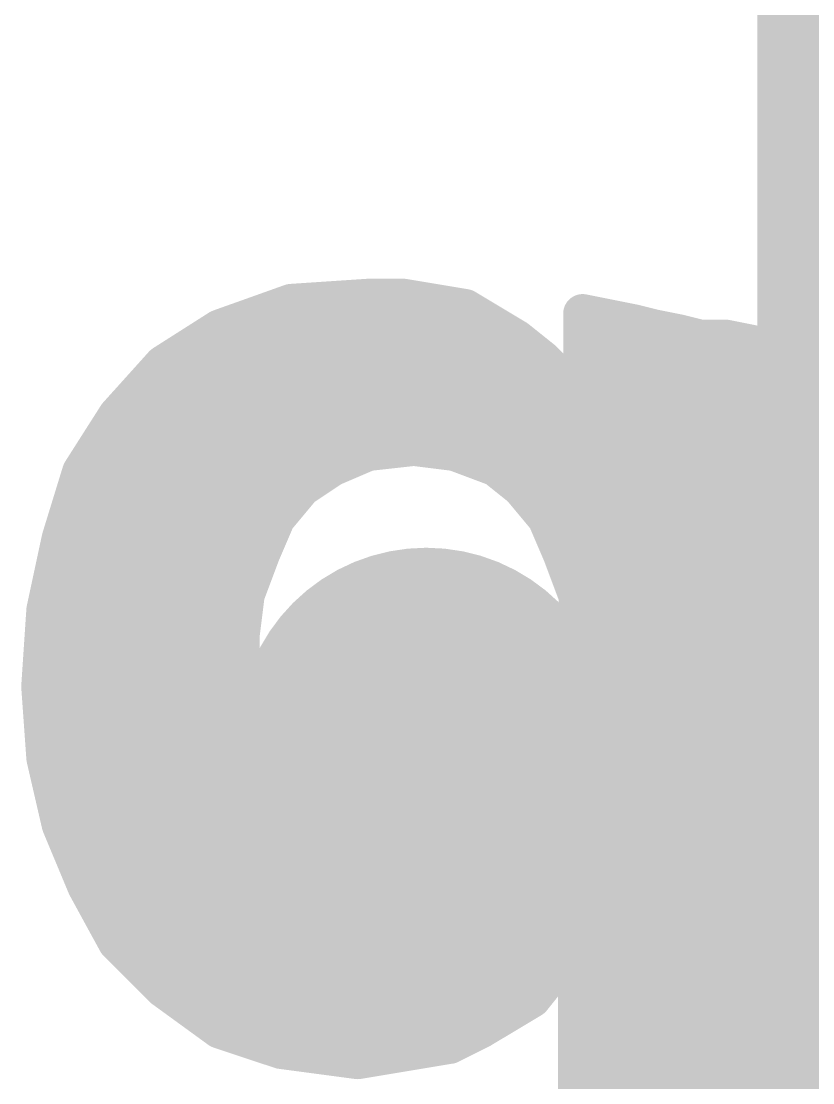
# Model space of a CAD drawing. Extents: x -0.2 to 20.5, y -0.3 to 32.1.
# Drawn here: x 15.845 to 17.393, y 18.244 to 20.322 of the extents above; entities that cross this region are included whole.
import ezdxf

# ---------------------------------------------------------------- set-up
doc = ezdxf.new("R2010")
doc.units = 0
for name, color, linetype in [('1', 12, 'CONTINUOUS'), ('18', 110, 'CONTINUOUS'), ('22', 40, 'CONTINUOUS')]:
    doc.layers.add(name, color=color, linetype=linetype)

# ---------------------------------------------------------------- blocks, each defined once
blk = doc.blocks.new('RECT')
blk.add_solid([(-0.5, -0.5), (0.5, -0.5), (-0.5, 0.5), (0.5, 0.5)])
blk = doc.blocks.new('ROUNDV')
at = {"const_width": 0.5}
blk.add_lwpolyline([(0, -0.25, 1), (0, 0.25, 1), (0, -0.25)], format="xyb", dxfattribs=at)

msp = doc.modelspace()

# ---------------------------------------------------------------- linework, layer by layer
at = {"layer": '22', "const_width": 0.0762}
for points in [[(16.523, 19.7795), (16.373, 19.7695)], [(16.593, 19.7795), (16.523, 19.7795)], [(16.653, 19.7695), (16.593, 19.7795)], [(16.373, 19.7695), (16.233, 19.7195)], [(16.713, 19.7595), (16.653, 19.7695)], [(16.763, 19.7295), (16.713, 19.7595)], [(16.993, 19.7395), (16.943, 19.7495)], [(16.943, 19.7495), (16.943, 19.5695)], [(17.043, 19.7295), (16.993, 19.7395)], [(16.233, 19.7195), (16.123, 19.6495)], [(16.2788, 19.7358), (16.7525, 19.7358)], [(16.813, 19.6995), (16.763, 19.7295)], [(16.943, 19.7358), (17.0114, 19.7358)], [(17.083, 19.7195), (17.043, 19.7295)], [(17.133, 19.7095), (17.083, 19.7195)], [(16.863, 19.6595), (16.813, 19.6995)], [(17.173, 19.6995), (17.133, 19.7095)], [(17.223, 19.6995), (17.173, 19.6995)], [(17.273, 19.6895), (17.223, 19.6995)], [(17.313, 19.6795), (17.273, 19.6895)], [(17.313, 17.8295), (17.313, 19.6795)], [(16.139, 19.6596), (16.8629, 19.6596)], [(16.903, 19.6195), (16.863, 19.6595)], [(16.943, 19.6596), (17.313, 19.6596)], [(16.123, 19.6495), (16.033, 19.5495)], [(16.943, 19.5695), (16.903, 19.6195)], [(16.0636, 19.5834), (16.9319, 19.5834)], [(16.943, 19.5834), (17.313, 19.5834)], [(16.033, 19.5495), (15.963, 19.4395)], [(16.0061, 19.5072), (17.313, 19.5072)], [(16.523, 19.4795), (16.613, 19.4895)], [(16.613, 19.4895), (16.693, 19.4795)], [(16.453, 19.4495), (16.523, 19.4795)], [(16.693, 19.4795), (16.773, 19.4495)], [(16.393, 19.4095), (16.453, 19.4495)], [(16.773, 19.4495), (16.823, 19.4095)], [(15.963, 19.4395), (15.923, 19.3095)], [(15.9604, 19.431), (16.4253, 19.431)], [(16.7961, 19.431), (17.313, 19.431)], [(16.343, 19.3495), (16.393, 19.4095)], [(16.823, 19.4095), (16.873, 19.3495)], [(15.937, 19.3548), (16.3475, 19.3548)], [(16.313, 19.2795), (16.343, 19.3495)], [(16.8686, 19.3548), (17.313, 19.3548)], [(16.873, 19.3495), (16.903, 19.2795)], [(15.923, 19.3095), (15.893, 19.1695)], [(15.9164, 19.2786), (16.3127, 19.2786)], [(16.283, 19.1995), (16.313, 19.2795)], [(16.903, 19.2795), (16.933, 19.1995)], [(16.9034, 19.2786), (17.313, 19.2786)], [(15.9001, 19.2024), (16.2841, 19.2024)], [(16.273, 19.1195), (16.283, 19.1995)], [(16.9319, 19.2024), (17.313, 19.2024)], [(16.933, 19.1995), (16.943, 19.1195)], [(15.893, 19.1695), (15.883, 19.0195)], [(15.8902, 19.1262), (16.2739, 19.1262)], [(16.273, 19.0295), (16.273, 19.1195)], [(16.9422, 19.1262), (17.313, 19.1262)], [(16.943, 19.1195), (16.943, 18.9495)], [(15.8851, 19.05), (16.273, 19.05)], [(16.943, 19.05), (17.313, 19.05)], [(16.273, 19.0295), (15.883, 19.0195)], [(15.883, 19.0195), (16.273, 19.0295)], [(15.883, 19.0195), (15.893, 18.8795)], [(16.273, 18.9495), (16.273, 19.0295)], [(15.8863, 18.9738), (16.273, 18.9738)], [(16.943, 18.9738), (17.313, 18.9738)], [(16.283, 18.8695), (16.273, 18.9495)], [(16.943, 18.9495), (16.923, 18.8695)], [(15.8917, 18.8976), (16.2795, 18.8976)], [(16.9301, 18.8976), (17.313, 18.8976)], [(15.893, 18.8795), (15.923, 18.7495)], [(16.313, 18.7895), (16.283, 18.8695)], [(16.923, 18.8695), (16.903, 18.7895)], [(15.9064, 18.8214), (16.3011, 18.8214)], [(16.911, 18.8214), (17.313, 18.8214)], [(15.973, 18.6295), (16.313, 18.7895)], [(16.313, 18.7895), (15.973, 18.6295)], [(16.343, 18.7195), (16.313, 18.7895)], [(16.903, 18.7895), (16.873, 18.7195)], [(15.923, 18.7495), (15.973, 18.6295)], [(15.9248, 18.7452), (16.219, 18.7452)], [(16.219, 18.7452), (16.332, 18.7452)], [(16.8841, 18.7452), (17.313, 18.7452)], [(16.383, 18.6695), (16.343, 18.7195)], [(16.873, 18.7195), (16.823, 18.6695)], [(15.9566, 18.669), (16.057, 18.669)], [(16.057, 18.669), (16.3836, 18.669)], [(16.443, 18.6195), (16.383, 18.6695)], [(16.823, 18.6695), (16.763, 18.6195)], [(16.8225, 18.669), (17.313, 18.669)], [(15.973, 18.6295), (16.033, 18.5195)], [(16.523, 18.5995), (16.443, 18.6195)], [(16.763, 18.6195), (16.693, 18.5995)], [(16.603, 18.5895), (16.523, 18.5995)], [(16.693, 18.5995), (16.603, 18.5895)], [(15.993, 18.5928), (16.5764, 18.5928)], [(16.633, 18.5928), (17.313, 18.5928)], [(16.033, 18.5195), (16.123, 18.4295)], [(16.0359, 18.5166), (17.313, 18.5166)], [(16.883, 18.4595), (16.923, 18.5095)], [(16.923, 18.5095), (16.933, 18.5095)], [(16.933, 18.5095), (16.933, 17.4895)], [(16.843, 18.4095), (16.883, 18.4595)], [(16.1121, 18.4404), (16.8678, 18.4404)], [(16.123, 18.4295), (16.233, 18.3495)], [(16.933, 18.4404), (17.313, 18.4404)], [(16.793, 18.3795), (16.843, 18.4095)], [(16.743, 18.3495), (16.793, 18.3795)], [(16.2128, 18.3642), (16.7676, 18.3642)], [(16.233, 18.3495), (16.353, 18.3095)], [(16.683, 18.3195), (16.743, 18.3495)], [(16.933, 18.3642), (17.313, 18.3642)], [(16.353, 18.3095), (16.503, 18.2895)], [(16.563, 18.2995), (16.623, 18.3095)], [(16.623, 18.3095), (16.683, 18.3195)], [(16.503, 18.2895), (16.563, 18.2995)], [(16.933, 18.288), (17.313, 18.288)], [(16.933, 18.2118), (17.313, 18.2118)]]:
    msp.add_lwpolyline(points, dxfattribs=at)
at = {"layer": '22', "const_width": 0.0381}
for points in [[(16.523, 19.7985, 1), (16.523, 19.7604)], [(16.5243, 19.7605, 1), (16.5218, 19.7985)], [(16.5962, 19.7983, 1), (16.5899, 19.7607)], [(16.593, 19.7604, 1), (16.593, 19.7985)], [(16.3718, 19.7885, 1), (16.3743, 19.7505)], [(16.3794, 19.7515, 1), (16.3666, 19.7874)], [(16.6562, 19.7883, 1), (16.6499, 19.7507)], [(16.6499, 19.7507, 1), (16.6562, 19.7883)], [(16.7228, 19.7758, 1), (16.7032, 19.7431)], [(16.7099, 19.7407, 1), (16.7162, 19.7783)], [(16.9468, 19.7682, 1), (16.9393, 19.7308)], [(16.9621, 19.7495, 1), (16.924, 19.7495)], [(16.9968, 19.7582, 1), (16.9893, 19.7208)], [(16.9893, 19.7208, 1), (16.9968, 19.7582)], [(16.2266, 19.7374, 1), (16.2394, 19.7015)], [(16.2433, 19.7034, 1), (16.2228, 19.7355)], [(16.2788, 19.7549, 1), (16.2788, 19.7168)], [(16.7728, 19.7458, 1), (16.7532, 19.7131)], [(16.7525, 19.7168, 1), (16.7525, 19.7549)], [(16.7532, 19.7131, 1), (16.7728, 19.7458)], [(16.943, 19.7549, 1), (16.943, 19.7168)], [(17.0114, 19.7168, 1), (17.0114, 19.7549)], [(17.0477, 19.748, 1), (17.0384, 19.711)], [(17.0393, 19.7108, 1), (17.0468, 19.7482)], [(17.0868, 19.7382, 1), (17.0793, 19.7008)], [(17.0784, 19.701, 1), (17.0877, 19.738)], [(16.8249, 19.7144, 1), (16.8011, 19.6846)], [(16.8032, 19.6831, 1), (16.8228, 19.7158)], [(17.1377, 19.728, 1), (17.1284, 19.691)], [(17.1293, 19.6908, 1), (17.1368, 19.7282)], [(17.173, 19.7185, 1), (17.173, 19.6804)], [(17.1684, 19.681, 1), (17.1777, 19.718)], [(17.2268, 19.7182, 1), (17.2193, 19.6808)], [(17.223, 19.6804, 1), (17.223, 19.7185)], [(17.2777, 19.708, 1), (17.2684, 19.671)], [(17.2693, 19.6708, 1), (17.2768, 19.7082)], [(17.3321, 19.6795, 1), (17.294, 19.6795)], [(17.3084, 19.661, 1), (17.3177, 19.698)], [(16.139, 19.6787, 1), (16.139, 19.6406)], [(16.8765, 19.6729, 1), (16.8496, 19.646)], [(16.8511, 19.6446, 1), (16.8749, 19.6744)], [(16.8629, 19.6406, 1), (16.8629, 19.6787)], [(16.943, 19.6787, 1), (16.943, 19.6406)], [(17.313, 19.6406, 1), (17.313, 19.6787)], [(16.1128, 19.6655, 1), (16.1333, 19.6334)], [(16.1372, 19.6367, 1), (16.1089, 19.6622)], [(16.9179, 19.6314, 1), (16.8882, 19.6076)], [(16.8896, 19.606, 1), (16.9165, 19.6329)], [(16.0636, 19.6025, 1), (16.0636, 19.5644)], [(16.943, 19.6025, 1), (16.943, 19.5644)], [(16.9319, 19.5644, 1), (16.9319, 19.6025)], [(17.313, 19.5644, 1), (17.313, 19.6025)], [(16.924, 19.5695, 1), (16.9621, 19.5695)], [(16.9282, 19.5576, 1), (16.9579, 19.5814)], [(16.0189, 19.5622, 1), (16.0472, 19.5367)], [(16.0491, 19.5392, 1), (16.017, 19.5597)], [(16.0061, 19.5263, 1), (16.0061, 19.4882)], [(16.6154, 19.5084, 1), (16.6107, 19.4706)], [(16.6151, 19.4705, 1), (16.6109, 19.5084)], [(17.313, 19.4882, 1), (17.313, 19.5263)], [(16.5209, 19.4984, 1), (16.5251, 19.4605)], [(16.5305, 19.462, 1), (16.5155, 19.497)], [(16.6997, 19.4973, 1), (16.6863, 19.4616)], [(16.6907, 19.4606, 1), (16.6954, 19.4984)], [(16.4455, 19.467, 1), (16.4605, 19.432)], [(16.4636, 19.4336, 1), (16.4425, 19.4653)], [(16.7849, 19.4644, 1), (16.7611, 19.4346)], [(16.7663, 19.4316, 1), (16.7797, 19.4673)], [(15.9604, 19.4501, 1), (15.9604, 19.412)], [(15.947, 19.4497, 1), (15.9791, 19.4292)], [(15.9812, 19.4339, 1), (15.9448, 19.4451)], [(16.4253, 19.412, 1), (16.4253, 19.4501)], [(16.7961, 19.4501, 1), (16.7961, 19.412)], [(17.313, 19.412, 1), (17.313, 19.4501)], [(16.3825, 19.4253, 1), (16.4036, 19.3936)], [(16.4077, 19.3973, 1), (16.3784, 19.4217)], [(16.8377, 19.4217, 1), (16.8084, 19.3973)], [(16.8111, 19.3946, 1), (16.8349, 19.4244)], [(15.937, 19.3739, 1), (15.937, 19.3358)], [(16.3284, 19.3617, 1), (16.3577, 19.3373)], [(16.3605, 19.342, 1), (16.3255, 19.357)], [(16.3475, 19.3358, 1), (16.3475, 19.3739)], [(16.8686, 19.3739, 1), (16.8686, 19.3358)], [(16.8905, 19.357, 1), (16.8555, 19.342)], [(16.8584, 19.3373, 1), (16.8877, 19.3617)], [(17.313, 19.3358, 1), (17.313, 19.3739)], [(15.9417, 19.3055, 1), (15.9044, 19.3135)], [(15.9048, 19.3151, 1), (15.9412, 19.3039)], [(15.9164, 19.2977, 1), (15.9164, 19.2596)], [(16.2955, 19.287, 1), (16.3305, 19.272)], [(16.3309, 19.2728, 1), (16.2952, 19.2862)], [(16.3127, 19.2596, 1), (16.3127, 19.2977)], [(16.9209, 19.2862, 1), (16.8852, 19.2728)], [(16.9034, 19.2977, 1), (16.9034, 19.2596)], [(16.8855, 19.272, 1), (16.9205, 19.287)], [(17.313, 19.2596, 1), (17.313, 19.2977)], [(15.9001, 19.2215, 1), (15.9001, 19.1834)], [(16.3019, 19.1971, 1), (16.2641, 19.2018)], [(16.2841, 19.1834, 1), (16.2841, 19.2215)], [(16.9319, 19.2215, 1), (16.9319, 19.1834)], [(16.9519, 19.2018, 1), (16.9141, 19.1971)], [(17.313, 19.1834, 1), (17.313, 19.2215)], [(16.2652, 19.2062, 1), (16.3009, 19.1928)], [(16.9152, 19.1928, 1), (16.9509, 19.2062)], [(15.912, 19.1682, 1), (15.874, 19.1707)], [(15.8744, 19.1735, 1), (15.9117, 19.1655)], [(15.8902, 19.1453, 1), (15.8902, 19.1072)], [(16.2921, 19.1195, 1), (16.254, 19.1195)], [(16.2739, 19.1072, 1), (16.2739, 19.1453)], [(16.9422, 19.1453, 1), (16.9422, 19.1072)], [(16.9621, 19.1195, 1), (16.924, 19.1195)], [(17.313, 19.1072, 1), (17.313, 19.1453)], [(16.2541, 19.1218, 1), (16.2919, 19.1171)], [(16.9241, 19.1171, 1), (16.9619, 19.1218)], [(15.8851, 19.0691, 1), (15.8851, 19.031)], [(16.273, 19.031, 1), (16.273, 19.0691)], [(16.943, 19.0691, 1), (16.943, 19.031)], [(17.313, 19.031, 1), (17.313, 19.0691)], [(15.8825, 19.0385, 1), (15.8835, 19.0004)], [(15.902, 19.0208, 1), (15.864, 19.0181)], [(15.8825, 19.0385, 1), (15.8835, 19.0004)], [(16.2921, 19.0295, 1), (16.254, 19.0295)], [(16.254, 19.0295, 1), (16.2921, 19.0295)], [(16.2735, 19.0104, 1), (16.2725, 19.0485)], [(16.2735, 19.0104, 1), (16.2725, 19.0485)], [(15.864, 19.0207, 1), (15.902, 19.0182)], [(15.8863, 18.9929, 1), (15.8863, 18.9548)], [(16.273, 18.9548, 1), (16.273, 18.9929)], [(16.943, 18.9929, 1), (16.943, 18.9548)], [(17.313, 18.9548, 1), (17.313, 18.9929)], [(16.2919, 18.9518, 1), (16.2541, 18.9471)], [(16.9615, 18.9449, 1), (16.9246, 18.9541)], [(16.254, 18.9495, 1), (16.2921, 18.9495)], [(16.924, 18.9495, 1), (16.9621, 18.9495)], [(15.8917, 18.9167, 1), (15.8917, 18.8786)], [(16.2795, 18.8786, 1), (16.2795, 18.9167)], [(16.9301, 18.9167, 1), (16.9301, 18.8786)], [(17.313, 18.8786, 1), (17.313, 18.9167)], [(15.9116, 18.8838, 1), (15.8745, 18.8752)], [(16.3009, 18.8762, 1), (16.2652, 18.8628)], [(16.9415, 18.8649, 1), (16.9046, 18.8741)], [(15.874, 18.8781, 1), (15.912, 18.8808)], [(16.2641, 18.8671, 1), (16.3019, 18.8718)], [(16.9046, 18.8741, 1), (16.9415, 18.8649)], [(15.9064, 18.8405, 1), (15.9064, 18.8024)], [(16.3011, 18.8024, 1), (16.3011, 18.8405)], [(16.911, 18.8405, 1), (16.911, 18.8024)], [(17.313, 18.8024, 1), (17.313, 18.8405)], [(16.3305, 18.797, 1), (16.2955, 18.782)], [(16.3211, 18.7722, 1), (16.3049, 18.8067)], [(16.3211, 18.7722, 1), (16.3049, 18.8067)], [(16.9205, 18.782, 1), (16.8855, 18.797)], [(16.2952, 18.7828, 1), (16.3309, 18.7962)], [(16.8846, 18.7941, 1), (16.9215, 18.7849)], [(15.9406, 18.7568, 1), (15.9055, 18.7421)], [(15.9248, 18.7643, 1), (15.9248, 18.7262)], [(16.219, 18.7643, 1), (16.219, 18.7262)], [(16.219, 18.7262, 1), (16.219, 18.7643)], [(16.332, 18.7262, 1), (16.332, 18.7643)], [(16.8841, 18.7643, 1), (16.8841, 18.7262)], [(17.313, 18.7262, 1), (17.313, 18.7643)], [(15.9045, 18.7452, 1), (15.9416, 18.7538)], [(16.3579, 18.7314, 1), (16.3282, 18.7076)], [(16.8865, 18.706, 1), (16.8596, 18.7329)], [(16.3255, 18.712, 1), (16.3605, 18.727)], [(16.8555, 18.727, 1), (16.8905, 18.712)], [(15.9566, 18.6881, 1), (15.9566, 18.65)], [(16.057, 18.6881, 1), (16.057, 18.65)], [(16.057, 18.65, 1), (16.057, 18.6881)], [(16.3952, 18.6841, 1), (16.3708, 18.6548)], [(16.3682, 18.6576, 1), (16.3979, 18.6814)], [(16.3836, 18.65, 1), (16.3836, 18.6881)], [(16.8225, 18.6881, 1), (16.8225, 18.65)], [(16.8096, 18.6829, 1), (16.8365, 18.656)], [(16.8352, 18.6548, 1), (16.8108, 18.6841)], [(17.313, 18.65, 1), (17.313, 18.6881)], [(15.9898, 18.6386, 1), (15.9563, 18.6204)], [(15.9649, 18.6467, 1), (15.9811, 18.6122)], [(15.9649, 18.6467, 1), (15.9811, 18.6122)], [(15.9555, 18.6221, 1), (15.9906, 18.6368)], [(16.4477, 18.638, 1), (16.4384, 18.601)], [(16.4308, 18.6048, 1), (16.4552, 18.6341)], [(16.7508, 18.6341, 1), (16.7752, 18.6048)], [(16.7683, 18.6012, 1), (16.7578, 18.6378)], [(16.5254, 18.6184, 1), (16.5207, 18.5806)], [(16.5184, 18.581, 1), (16.5277, 18.618)], [(16.6878, 18.6178, 1), (16.6983, 18.5812)], [(16.6951, 18.5805, 1), (16.6909, 18.6184)], [(15.993, 18.6119, 1), (15.993, 18.5738)], [(16.5764, 18.5738, 1), (16.5764, 18.6119)], [(16.6009, 18.6084, 1), (16.6051, 18.5705)], [(16.6007, 18.5706, 1), (16.6054, 18.6084)], [(16.633, 18.6119, 1), (16.633, 18.5738)], [(17.313, 18.5738, 1), (17.313, 18.6119)], [(16.0465, 18.5329, 1), (16.0196, 18.506)], [(16.0359, 18.5357, 1), (16.0359, 18.4976)], [(17.313, 18.4976, 1), (17.313, 18.5357)], [(16.0163, 18.5104, 1), (16.0498, 18.5286)], [(16.923, 18.5285, 1), (16.923, 18.4904)], [(16.9379, 18.4976, 1), (16.9082, 18.5214)], [(16.9521, 18.5095, 1), (16.914, 18.5095)], [(16.933, 18.4904, 1), (16.933, 18.5285)], [(16.8682, 18.4714, 1), (16.8979, 18.4476)], [(16.8979, 18.4476, 1), (16.8682, 18.4714)], [(16.1121, 18.4595, 1), (16.1121, 18.4214)], [(16.1342, 18.4449, 1), (16.1118, 18.4141)], [(16.8678, 18.4214, 1), (16.8678, 18.4595)], [(16.933, 18.4595, 1), (16.933, 18.4214)], [(17.313, 18.4214, 1), (17.313, 18.4595)], [(16.1096, 18.416, 1), (16.1365, 18.4429)], [(16.8528, 18.3931, 1), (16.8332, 18.4258)], [(16.8282, 18.4214, 1), (16.8579, 18.3976)], [(16.7832, 18.3958, 1), (16.8028, 18.3631)], [(16.8028, 18.3631, 1), (16.7832, 18.3958)], [(16.2128, 18.3833, 1), (16.2128, 18.3452)], [(16.2391, 18.3675, 1), (16.227, 18.3314)], [(16.2218, 18.3341, 1), (16.2442, 18.3649)], [(16.7332, 18.3658, 1), (16.7528, 18.3331)], [(16.7516, 18.3324, 1), (16.7345, 18.3665)], [(16.7676, 18.3452, 1), (16.7676, 18.3833)], [(16.933, 18.3833, 1), (16.933, 18.3452)], [(17.313, 18.3452, 1), (17.313, 18.3833)], [(16.3556, 18.3284, 1), (16.3505, 18.2906)], [(16.347, 18.2914, 1), (16.3591, 18.3275)], [(16.6199, 18.3283, 1), (16.6262, 18.2907)], [(16.6262, 18.2907, 1), (16.6199, 18.3283)], [(16.6745, 18.3365, 1), (16.6916, 18.3024)], [(16.6862, 18.3007, 1), (16.6799, 18.3383)], [(16.4999, 18.3083, 1), (16.5062, 18.2707)], [(16.5005, 18.2706, 1), (16.5056, 18.3084)], [(16.5599, 18.3183, 1), (16.5662, 18.2807)], [(16.5662, 18.2807, 1), (16.5599, 18.3183)], [(16.933, 18.3071, 1), (16.933, 18.269)], [(17.313, 18.269, 1), (17.313, 18.3071)], [(16.933, 18.2309, 1), (16.933, 18.1928)], [(17.313, 18.1928, 1), (17.313, 18.2309)]]:
    msp.add_lwpolyline(points, format="xyb", dxfattribs=at)

# ---------------------------------------------------------------- block references
at = {"layer": '1', "xscale": 4.0894, "yscale": 1.143, "rotation": 90}
msp.add_blockref('RECT', (17.8562, 18.923), dxfattribs=at)
at = {"layer": '18', "xscale": 0.7366, "yscale": 0.7366}
msp.add_blockref('ROUNDV', (16.637, 18.923), dxfattribs=at)
msp.add_blockref('ROUNDV', (16.637, 18.923), dxfattribs=at)

doc.saveas('drawing.dxf')
